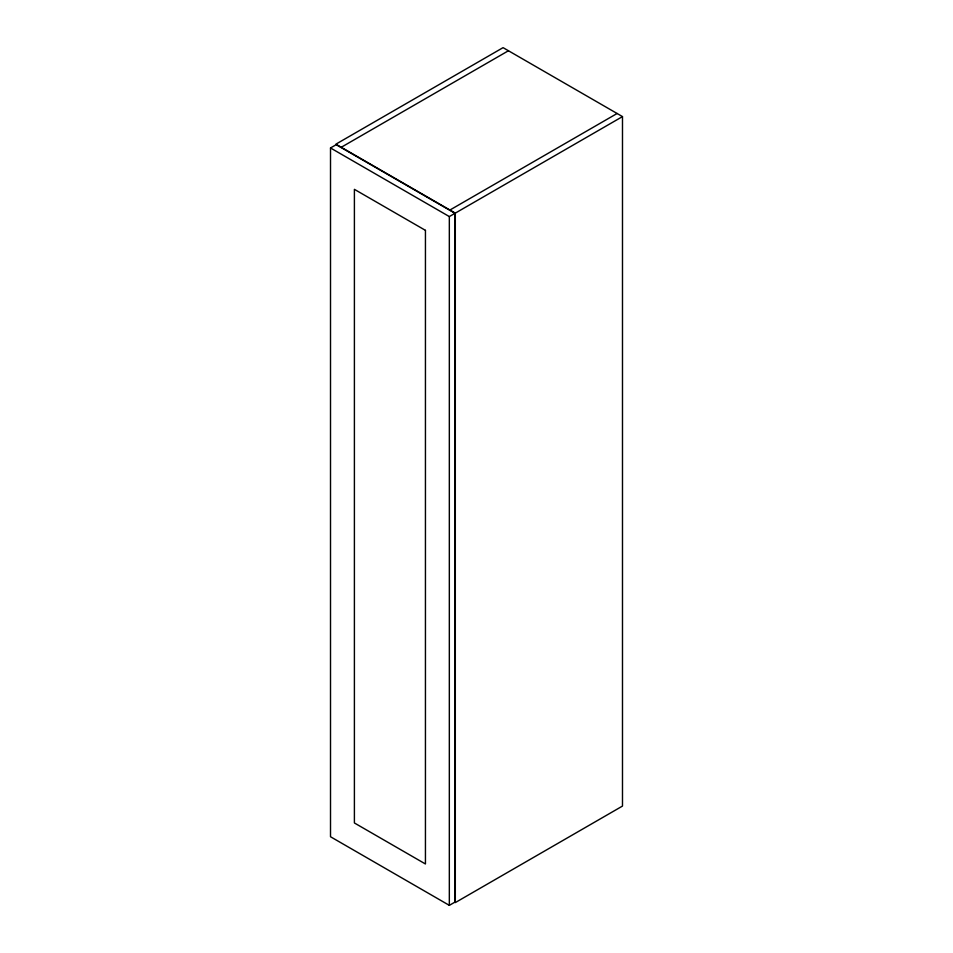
<?xml version="1.0" encoding="UTF-8"?>
<svg xmlns="http://www.w3.org/2000/svg" width="953" height="953" viewBox="0 0 953 953"><rect width="100%" height="100%" fill="white"/><g stroke="black" fill="none" stroke-linecap="round" stroke-linejoin="round"><path stroke-width="1.43" d="M330.512 147.965L336.183 144.689L455.01 213.293L455.01 902.074L449.328 905.35L330.512 836.746L330.512 147.965L449.328 216.569L455.01 213.293M341.257 147.274L508.449 50.747M449.935 210.017L617.115 113.49M455.308 213.127L622.488 116.6L622.488 806.071L455.308 902.586L455.308 213.127L335.885 144.177L503.065 47.65L622.488 116.6M449.328 216.569L449.328 905.35M425.443 230.352L354.397 189.337L354.397 822.963L425.443 863.978L425.443 230.352"/></g></svg>
